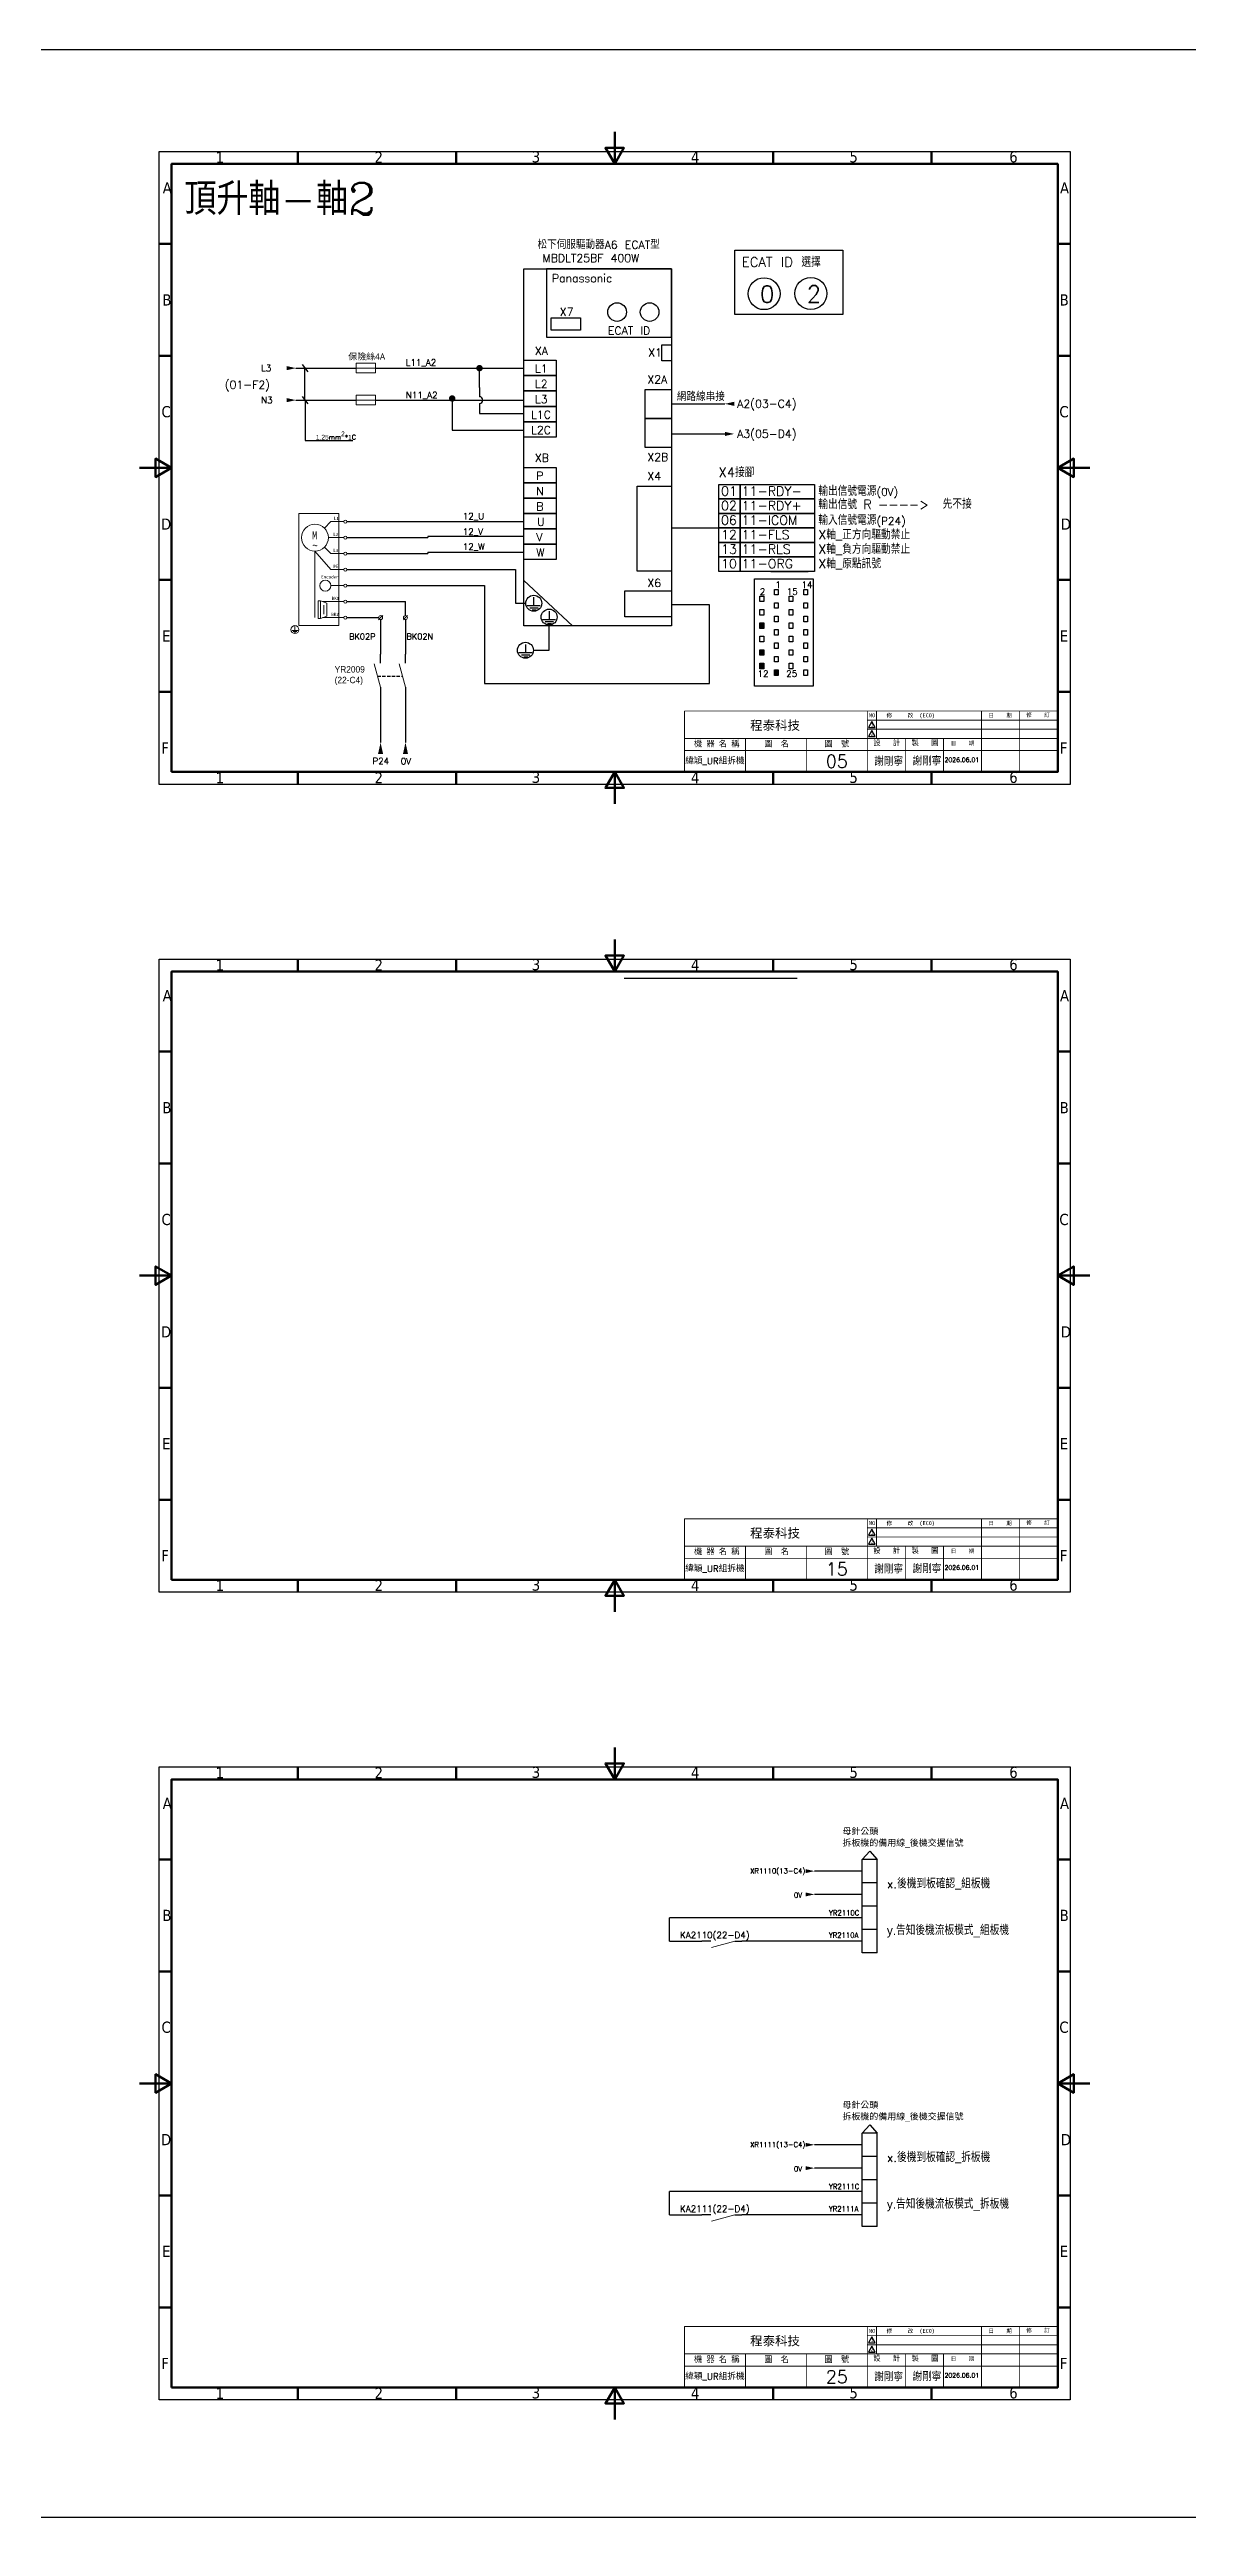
# Model space of a CAD drawing. Header units: millimetres. Extents: x -782 to 3702, y -797 to 1013.
# Drawn here: x 1376 to 1732, y 10 to 781 of the extents above; entities that cross this region are included whole.
import ezdxf
from ezdxf.enums import TextEntityAlignment as Align

# ---------------------------------------------------------------- set-up
doc = ezdxf.new("R2010")
doc.units = ezdxf.units.MM
for name, color, linetype in [('5', 7, 'Continuous'), ('MAIN', 7, 'Continuous'), ('TEXT', 7, 'Continuous')]:
    doc.layers.add(name, color=color, linetype=linetype)
doc.layers.add('圖框 (ISO)', color=7, linetype='Continuous', lineweight=70)
doc.styles.add('CHINESE', font='complex.shx', dxfattribs={"bigfont": 'chineset.shx'})
doc.styles.add('RUBONM', font='COMPLEX.shx', dxfattribs={"bigfont": 'chineset.shx'})
doc.styles.add('S', font='simplex.shx', dxfattribs={"bigfont": 'chineset.shx'})
doc.styles.get("Standard").update_dxf_attribs({"font": 'txt.shx', "height": 2, "bigfont": 'chineset.shx'})
doc.styles.add('STYLE1', font='', dxfattribs={"height": 30})
doc.styles.add('符號字型1.0', font='kaiu.ttf', dxfattribs={"height": 1})
doc.styles.add('符號字型2.5', font='kaiu.ttf', dxfattribs={"height": 2.5})
doc.styles.add('註記文字 (ISO)', font='tahoma.ttf')
doc.styles.get('STYLE1').set_extended_font_data('MingLiU')

# ---------------------------------------------------------------- blocks, each defined once
blk = doc.blocks.new('箭號')
at = {"layer": 'MAIN'}
blk.add_lwpolyline([(0, 0, 2, 0, 0), (0, -4.55, 0, 0, 0)], format="xyseb", dxfattribs=at)
blk = doc.blocks.new('松下-A6B')
for p, q in [((-920.47, 42823.3), (-905.32, 42809.07)), ((-919.51, 42815.43), (-915.38, 42815.43)), ((-918.66, 42814.75), (-916, 42814.75)), ((-917.45, 42818.03), (-917.45, 42815.43)), ((-917.92, 42814.16), (-916.68, 42814.16)), ((-914.71, 42811.14), (-910.57, 42811.14)), ((-913.85, 42810.46), (-911.19, 42810.46)), ((-913.11, 42809.87), (-911.87, 42809.87)), ((-912.64, 42813.73), (-912.64, 42811.14))]:
    blk.add_line(p, q)
for points in [[(-920.47, 42920.67), (-874.37, 42920.67), (-874.37, 42809.07), (-920.47, 42809.07)], [(-874.37, 42920.67), (-913.41, 42920.67), (-913.41, 42899.31), (-874.37, 42899.31)], [(-911.92, 42905.36), (-902.78, 42905.36), (-902.78, 42901.47), (-911.92, 42901.47)], [(-920.47, 42892.12), (-910.4, 42892.12), (-910.4, 42887.31), (-920.47, 42887.31)], [(-877.39, 42896.88), (-874.37, 42896.88), (-874.37, 42891.93), (-877.39, 42891.93)], [(-920.47, 42887.31), (-910.4, 42887.31), (-910.4, 42882.51), (-920.47, 42882.51)], [(-920.47, 42882.51), (-910.4, 42882.51), (-910.4, 42877.7), (-920.47, 42877.7)], [(-920.47, 42877.7), (-910.4, 42877.7), (-910.4, 42872.9), (-920.47, 42872.9)], [(-882.6, 42882.97), (-874.37, 42882.97), (-874.37, 42873.91), (-882.6, 42873.91)], [(-920.47, 42872.9), (-910.4, 42872.9), (-910.4, 42868.09), (-920.47, 42868.09)], [(-882.6, 42873.91), (-874.37, 42873.91), (-874.37, 42864.84), (-882.6, 42864.84)], [(-920.47, 42858.64), (-910.4, 42858.64), (-910.4, 42853.84), (-920.47, 42853.84)], [(-920.47, 42853.84), (-910.4, 42853.84), (-910.4, 42849.03), (-920.47, 42849.03)], [(-920.47, 42849.03), (-910.4, 42849.03), (-910.4, 42844.22), (-920.47, 42844.22)], [(-885.09, 42852.78), (-874.37, 42852.78), (-874.37, 42826.25), (-885.09, 42826.25)], [(-920.47, 42844.22), (-910.4, 42844.22), (-910.4, 42839.42), (-920.47, 42839.42)], [(-920.47, 42839.42), (-910.4, 42839.42), (-910.4, 42834.61), (-920.47, 42834.61)], [(-920.47, 42834.61), (-910.4, 42834.61), (-910.4, 42829.81), (-920.47, 42829.81)], [(-888.91, 42820.03), (-874.37, 42820.03), (-874.37, 42811.94), (-888.91, 42811.94)]]:
    blk.add_lwpolyline(points, close=True)
for centre, radius in [((-891.36, 42907.17), 2.91), ((-881.19, 42907.17), 2.91), ((-917.42, 42816.17), 2.49), ((-912.61, 42811.87), 2.49)]:
    blk.add_circle(centre, radius)
at = {"char_height": 2.5, "attachment_point": 1}
for s, width, insert in [('Panassonic', 20.3726, (-911.75, 42918.98)), ('X7', 2.4478, (-909.27, 42908.52)), ('ECAT ID', 17.9153, (-894.23, 42902.61)), ('XA', 2.4478, (-917.05, 42896.34)), ('X1', 2.4478, (-881.62, 42895.79)), ('L1', 2.4478, (-917.05, 42890.77)), ('L2', 2.4478, (-917.05, 42885.96)), ('X2A', 2.4478, (-881.9, 42887.36)), ('L1C', 2.4478, (-918.26, 42876.35)), ('L3', 2.4478, (-917.05, 42881.16)), ('L2C', 2.4478, (-918.26, 42871.55)), ('XB', 2.4478, (-917.05, 42862.86)), ('X2B', 2.4478, (-881.9, 42863.11)), ('P', 2.4478, (-916.63, 42857.29)), ('X4', 2.4478, (-881.9, 42857.1)), ('N', 2.4478, (-916.63, 42852.49)), ('B', 2.4478, (-916.63, 42847.68)), ('V', 2.4478, (-916.62, 42838.07)), ('U', 2.4478, (-916.4, 42842.87)), ('W', 2.4478, (-916.62, 42833.26)), ('X6', 2.4478, (-881.9, 42823.76))]:
    blk.add_mtext_dynamic_manual_height_columns(s, width=width, gutter_width=12.5, heights=[0], dxfattribs=dict(at, insert=insert))
blk = doc.blocks.new('連接點')
at = {"const_width": 1}
blk.add_lwpolyline([(0, 0.5, -1), (0, -0.5, -1)], format="xyb", close=True, dxfattribs=at)
blk = doc.blocks.new('12')
at = {"color": 0, "linetype": 'ByBlock', "lineweight": 13}
for p, q in [((2.96, 2.5), (15.46, 2.5)), ((2.96, -32.5), (2.96, 2.5)), ((12.96, 0), (10.93, -2.04)), ((15.46, 0), (12.96, 0)), ((15.46, 2.5), (15.46, -32.5)), ((16.96, 0), (15.63, 0)), ((15.46, -5), (12.16, -5)), ((16.96, -5), (15.63, -5)), ((12.96, -15), (7.96, -9.2)), ((7.96, -9.2), (7.96, -30)), ((12.96, -10), (10.94, -7.97)), ((15.46, -10), (12.96, -10)), ((15.46, -15), (12.96, -15)), ((12.96, -15), (12.96, -15)), ((16.96, -10), (15.63, -10)), ((16.96, -15), (15.63, -15)), ((15.46, -20), (12.96, -20)), ((16.96, -20), (15.63, -20)), ((8.97, -30.3), (8.97, -24.7)), ((8.97, -24.7), (9.67, -24.7)), ((9.67, -30.3), (8.97, -30.3)), ((9.67, -24.7), (11.73, -25.49)), ((9.67, -30.3), (9.67, -24.7)), ((11.73, -29.51), (9.67, -30.3)), ((15.46, -25), (10.46, -25)), ((15.46, -30), (10.46, -30)), ((10.72, -28.9), (10.72, -26.1)), ((11.73, -25.49), (11.73, -29.51)), ((16.96, -25), (15.63, -25)), ((16.96, -30), (15.63, -30)), ((2.59, -34), (0.84, -34)), ((2.3, -34.29), (1.13, -34.29)), ((2, -34.58), (1.42, -34.58)), ((1.71, -32.5), (1.71, -34)), ((15.46, -32.5), (2.96, -32.5))]:
    blk.add_line(p, q, dxfattribs=at)
for centre, radius in [((17.46, 0), 0.5), ((7.96, -5), 4.2), ((17.46, -5), 0.5), ((17.46, -10), 0.5), ((17.46, -15), 0.5), ((11.21, -20), 1.75), ((17.46, -20), 0.5), ((17.46, -25), 0.5), ((17.46, -30), 0.5), ((1.71, -33.75), 1.25)]:
    blk.add_circle(centre, radius, dxfattribs=at)
at = {"color": 0, "linetype": 'ByBlock', "lineweight": 13, "style": '符號字型1.0'}
for s, p in [('L1', (13.89, 0.52)), ('L2', (13.69, -4.48)), ('L3', (13.69, -9.48)), ('PE', (13.74, -14.48)), ('Encoder', (9.9, -17.75)), ('BK2', (13.08, -29.49)), ('BK1', (13.19, -24.49))]:
    blk.add_text(s, height=1, dxfattribs=at).set_placement(p)
at = {"color": 0, "linetype": 'ByBlock', "lineweight": 13, "style": '符號字型2.5'}
for s, p in [('M', (7.88, -4.33)), ('~', (8, -7.44))]:
    blk.add_text(s, height=2.5, dxfattribs=at).set_placement(p, align=Align.MIDDLE)
blk = doc.blocks.new('A$C2EAA752C')
at = {"color": 0, "linetype": 'ByBlock'}
for p, q in [((2.81, 0), (0, 0)), ((10.31, 0), (12.5, 0))]:
    blk.add_line(p, q, dxfattribs=at)
at = {"color": 0, "linetype": 'ByBlock', "lineweight": 13}
blk.add_line((10.31, 0), (2.97, -1.98), dxfattribs=at)
blk = doc.blocks.new('A$C740F5293')
at = {"color": 0, "linetype": 'ByBlock', "lineweight": 13}
for q in [(-0.66, -0.66), (0.66, 0.66)]:
    blk.add_line((0, 0), q, dxfattribs=at)
blk.add_circle((0, 0), 0.625, dxfattribs=at)
blk = doc.blocks.new('A$C0CEA0B25')
for p, q in [((6.1, 203.9), (290.9, 203.9)), ((6.1, 6.1), (6.1, 203.9)), ((290.9, 203.9), (290.9, 6.1)), ((290.9, 6.1), (6.1, 6.1))]:
    blk.add_line(p, q)
at = {"const_width": 0.286}
for points in [[(170.31, 29.05), (287, 29.05)], [(170.31, 29.05), (170.31, 10)], [(227.47, 29.05), (227.47, 10)], [(227.47, 26.19), (287, 26.19)], [(227.47, 23.34), (287, 23.34)], [(230.32, 29.05), (230.32, 20.48)], [(263.19, 29.05), (263.19, 10)], [(275.09, 29.05), (275.09, 10)], [(170.31, 20.48), (287, 20.48)], [(170.31, 16.67), (287, 16.67)], [(189.36, 20.48), (189.36, 10)], [(208.41, 20.48), (208.41, 10)], [(239.37, 20.48), (239.37, 10)], [(251.28, 20.48), (251.28, 10)], [(170.31, 10), (287, 10)]]:
    blk.add_lwpolyline(points, dxfattribs=at)
at = {"layer": '5'}
for points in [[(229.98, 23.91), (228.9, 25.79), (227.81, 23.91)], [(229.98, 21.05), (228.9, 22.93), (227.81, 21.05)]]:
    blk.add_lwpolyline(points, close=True, dxfattribs=at)
at = {"layer": '圖框 (ISO)'}
for p, q in [((49.5, 200), (49.5, 203.9)), ((99, 200), (99, 203.9)), ((198, 200), (198, 203.9)), ((247.5, 200), (247.5, 203.9)), ((10, 175), (6.1, 175)), ((287, 175), (290.9, 175)), ((10, 140), (6.1, 140)), ((287, 140), (290.9, 140)), ((10, 70), (6.1, 70)), ((287, 70), (290.9, 70)), ((10, 35), (6.1, 35)), ((287, 35), (290.9, 35)), ((49.5, 10), (49.5, 6.1)), ((49.5, 6.1), (49.5, 10)), ((99, 10), (99, 6.1)), ((198, 10), (198, 6.1)), ((247.5, 10), (247.5, 6.1))]:
    blk.add_line(p, q, dxfattribs=at)
at = {"layer": '圖框 (ISO)', "flags": 128}
for points in [[(148.5, 210), (148.5, 200), (145.61, 205), (151.39, 205), (148.5, 200)], [(10, 10), (10, 200), (287, 200), (287, 10), (10, 10)], [(0, 105), (10, 105), (5, 107.89), (5, 102.11), (10, 105)], [(297, 105), (287, 105), (292, 107.89), (292, 102.11), (287, 105)], [(148.5, 0), (148.5, 10), (145.61, 5), (151.39, 5), (148.5, 10)]]:
    blk.add_lwpolyline(points, dxfattribs=at)
at = {"layer": '5'}
for s, height, style, p in [('NO', 1.238, 'STYLE1', (227.98, 27.05)), ('1', 1.14, 'STYLE1', (228.5, 24.17)), ('修     改  (ECO)', 1.2383, 'STYLE1', (233.51, 27.05)), ('日    期', 1.238, 'STYLE1', (265.33, 27.05)), ('修    訂', 1.238, 'STYLE1', (277.17, 27.21)), ('機 器 名 稱', 1.905, 'RUBONM', (173.3, 17.71)), ('圖  名', 1.905, 'RUBONM', (195.24, 17.71)), ('圖  號', 1.905, 'RUBONM', (214.09, 17.71)), ('2', 1.14, 'STYLE1', (228.5, 21.31)), ('設   計', 1.705, 'RUBONM', (229.32, 18.12)), ('製   圖', 1.705, 'RUBONM', (241.32, 18.12)), ('日    期', 1.238, 'STYLE1', (253.59, 18.36))]:
    blk.add_text(s, height=height, dxfattribs=dict(at, style=style)).set_placement(p)
at = {"layer": 'TEXT', "style": 'STYLE1'}
blk.add_text('程泰科技', height=2.858, dxfattribs=at).set_placement((190.84, 23.14))
at = {"layer": '圖框 (ISO)', "char_height": 3.5, "attachment_point": 7, "style": '註記文字 (ISO)'}
for s, insert in [('1', (23.78, 200.33)), ('2', (73.44, 200.33)), ('3', (122.6, 200.4)), ('4', (172.33, 200.33)), ('5', (221.88, 200.4)), ('6', (271.85, 200.4)), ('A', (7.21, 190.75)), ('A', (287.71, 190.75)), ('B', (7.11, 155.75)), ('B', (287.62, 155.75)), ('C', (6.83, 120.75)), ('C', (287.5, 120.75)), ('D', (6.67, 85.69)), ('D', (287.97, 85.69)), ('E', (7.04, 50.75)), ('E', (287.62, 50.75)), ('F', (6.77, 15.75)), ('F', (287.64, 15.75)), ('1', (23.78, 6.43)), ('2', (73.44, 6.43)), ('3', (122.6, 6.5)), ('4', (172.33, 6.43)), ('5', (221.88, 6.5)), ('6', (271.85, 6.5))]:
    blk.add_mtext(s, dxfattribs=dict(at, insert=insert))
blk = doc.blocks.new('圖框1')
blk.add_blockref('A$C0CEA0B25', (0, 0))
at = {"color": 7, "ltscale": 2, "insert": (179.84, 13.33), "char_height": 2, "attachment_point": 5}
blk.add_mtext_dynamic_manual_height_columns('緯穎_UR組拆機', width=19.0512, gutter_width=10, heights=[0], dxfattribs=at)
at = {"ltscale": 2, "attachment_point": 1}
for s, insert, char_height in [('謝剛寧', (229.64, 14.49), 2.5), ('謝剛寧', (241.61, 14.58), 2.5), ('2026.06.01', (251.63, 14.49), 1.4)]:
    blk.add_mtext(s, dxfattribs=dict(at, insert=insert, char_height=char_height))
blk = doc.blocks.new('A$C52DF4044')
at = {"color": 0, "linetype": 'ByBlock'}
for p, q in [((0, 0), (3.25, 0)), ((9.25, 0), (12.5, 0))]:
    blk.add_line(p, q, dxfattribs=at)
at = {"color": 0, "linetype": 'ByBlock', "lineweight": 13}
for p, q in [((3.25, 1.5), (3.25, -1.5)), ((9.25, 1.5), (3.25, 1.5)), ((9.25, 0), (3.25, 0)), ((9.25, -1.5), (9.25, 1.5)), ((3.25, -1.5), (9.25, -1.5))]:
    blk.add_line(p, q, dxfattribs=at)

msp = doc.modelspace()

# ---------------------------------------------------------------- hatches: boundary and pattern name
for points in [[(1597.78, 602.01), (1599.02, 602.01), (1599.02, 600.28), (1597.78, 600.28)], [(1599.02, 593.63), (1597.78, 593.63), (1597.78, 591.89), (1599.02, 591.89)]]:
    msp.add_hatch(color=256).paths.add_polyline_path(points)
h = msp.add_hatch(color=256)
h.paths.add_polyline_path([(1597.78, 589.44), (1599.02, 589.44), (1599.02, 587.7), (1597.78, 587.7)])
h.paths.add_polyline_path([(1602.36, 587.34), (1603.6, 587.34), (1603.6, 585.6), (1602.36, 585.6)])

# ---------------------------------------------------------------- linework, layer by layer
for p, q in [((1452.82, 681.62), (1468.43, 681.62)), ((1454.76, 682.72), (1456.54, 680.46)), ((1455.63, 671.62), (1455.63, 681.62)), ((1480.93, 681.62), (1524.09, 681.62)), ((1510.18, 675.54), (1510.18, 681.62)), ((1452.82, 671.62), (1468.43, 671.62)), ((1454.76, 672.72), (1456.54, 670.46)), ((1455.65, 671.59), (1455.65, 658.98)), ((1480.93, 671.62), (1524.09, 671.62)), ((1501.65, 672.14), (1501.65, 662.28)), ((1510.18, 675.54), (1510.18, 672.69)), ((1510.18, 670.54), (1510.18, 667.42)), ((1510.18, 667.42), (1524.09, 667.42)), ((1570.18, 670.46), (1586.89, 670.46)), ((1455.65, 658.98), (1470.59, 658.98)), ((1501.65, 662.26), (1524.09, 662.26)), ((1570.18, 661.06), (1586.89, 661.06)), ((1468.74, 633.65), (1524.09, 633.65)), ((1570.18, 631.69), (1584.99, 631.69)), ((1601.24, 631.69), (1612.88, 631.69)), ((1494.02, 624.13), (1524.09, 624.13)), ((1521.48, 618.65), (1521.48, 608.14)), ((1601.24, 618.09), (1612.88, 618.09)), ((1511.76, 613.65), (1511.76, 583.11)), ((1479.26, 603.02), (1479.26, 592.21)), ((1487.05, 603.02), (1487.05, 592.21)), ((1521.48, 608.14), (1524.65, 608.14)), ((1582.13, 607.69), (1570.18, 607.69)), ((1582.13, 583.11), (1582.13, 607.69)), ((1524.53, 595.31), (1524.53, 592.72)), ((1531.92, 593.45), (1531.92, 601.35)), ((1522.46, 592.72), (1526.6, 592.72)), ((1523.32, 592.04), (1525.97, 592.04)), ((1524.05, 591.45), (1525.3, 591.45)), ((1527.04, 593.45), (1531.92, 593.45)), ((1479.26, 579.71), (1479.26, 564.63)), ((1487.05, 579.71), (1487.05, 564.63)), ((1511.76, 583.11), (1582.13, 583.11)), ((1609.46, 490.91), (1555.4, 490.91)), ((1632.18, 218.22), (1629.83, 215.6)), ((1632.18, 218.22), (1634.54, 215.6)), ((1629.83, 211.96), (1614.89, 211.96)), ((1634.54, 215.6), (1629.83, 215.6)), ((1629.83, 208.32), (1629.83, 215.6)), ((1634.54, 208.32), (1629.83, 208.32)), ((1629.83, 201.03), (1629.83, 208.32)), ((1634.54, 208.32), (1634.54, 215.6)), ((1634.54, 201.03), (1634.54, 208.32)), ((1629.83, 204.68), (1614.89, 204.68)), ((1629.83, 193.75), (1629.83, 201.03)), ((1634.54, 201.03), (1629.83, 201.03)), ((1634.54, 193.75), (1634.54, 201.03)), ((1629.83, 197.39), (1569.54, 197.39)), ((1569.54, 190.11), (1569.54, 197.39)), ((1634.54, 193.75), (1629.83, 193.75)), ((1629.83, 186.46), (1629.83, 193.75)), ((1634.54, 186.46), (1634.54, 193.75)), ((1569.54, 190.11), (1579.7, 190.11)), ((1629.83, 190.11), (1592.2, 190.11)), ((1634.54, 186.46), (1629.83, 186.46)), ((1632.18, 132.7), (1629.83, 130.08)), ((1632.18, 132.7), (1634.54, 130.08)), ((1629.83, 126.44), (1614.89, 126.44)), ((1634.54, 130.08), (1629.83, 130.08)), ((1629.83, 122.79), (1629.83, 130.08)), ((1634.54, 122.79), (1634.54, 130.08)), ((1629.83, 119.15), (1614.89, 119.15)), ((1634.54, 122.79), (1629.83, 122.79)), ((1629.83, 115.51), (1629.83, 122.79)), ((1634.54, 115.51), (1634.54, 122.79)), ((1629.83, 111.87), (1569.54, 111.87)), ((1629.83, 108.23), (1629.83, 115.51)), ((1634.54, 115.51), (1629.83, 115.51)), ((1634.54, 108.23), (1629.83, 108.23)), ((1629.83, 100.94), (1629.83, 108.23)), ((1634.54, 108.23), (1634.54, 115.51)), ((1634.54, 100.94), (1634.54, 108.23)), ((1569.54, 104.59), (1579.7, 104.58)), ((1629.83, 104.58), (1592.2, 104.58)), ((1634.54, 100.94), (1629.83, 100.94))]:
    msp.add_line(p, q)
at = {"color": 7, "ltscale": 2}
for p, q in [((1468.74, 628.65), (1494.02, 628.65)), ((1524.09, 628.99), (1494.02, 628.99)), ((1494.02, 628.99), (1494.02, 628.65)), ((1468.74, 623.65), (1494.02, 623.65)), ((1468.74, 618.65), (1521.48, 618.65)), ((1494.02, 624.13), (1494.02, 623.65)), ((1468.74, 613.65), (1511.76, 613.65)), ((1468.74, 608.65), (1487.05, 608.65)), ((1468.74, 603.65), (1478.63, 603.65)), ((1487.05, 604.27), (1487.05, 608.65)), ((1569.54, 104.59), (1569.54, 111.87))]:
    msp.add_line(p, q, dxfattribs=at)
at = {"ltscale": 2}
for p, q in [((1478.32, 585.38), (1479.36, 585.38)), ((1479.81, 585.38), (1480.85, 585.38)), ((1481.3, 585.38), (1482.34, 585.38)), ((1482.8, 585.38), (1483.84, 585.38)), ((1484.29, 585.38), (1485.33, 585.38)), ((1485.78, 585.38), (1486.11, 585.38))]:
    msp.add_line(p, q, dxfattribs=at)
msp.add_lwpolyline([(32.39, 781.23), (3435.22, 781.23), (3435.22, 9.94), (32.39, 9.94)], close=True, dxfattribs=at)
for points in [[(1590.01, 718.5), (1623.76, 718.5), (1623.76, 698.38), (1590.01, 698.38)], [(1584.99, 645.29), (1591.66, 645.29), (1591.66, 640.76), (1584.99, 640.76)], [(1584.99, 640.76), (1591.66, 640.76), (1591.66, 636.22), (1584.99, 636.22)], [(1591.66, 645.29), (1614.89, 645.29), (1614.89, 640.76), (1591.66, 640.76)], [(1591.66, 640.76), (1614.89, 640.76), (1614.89, 636.22), (1591.66, 636.22)], [(1584.99, 636.22), (1591.66, 636.22), (1591.66, 631.69), (1584.99, 631.69)], [(1591.66, 636.22), (1614.89, 636.22), (1614.89, 631.69), (1591.66, 631.69)], [(1584.99, 631.69), (1591.66, 631.69), (1591.66, 627.15), (1584.99, 627.15)], [(1584.99, 627.15), (1591.66, 627.15), (1591.66, 622.62), (1584.99, 622.62)], [(1591.66, 631.69), (1614.89, 631.69), (1614.89, 627.16), (1591.66, 627.16)], [(1591.66, 627.16), (1614.89, 627.16), (1614.89, 622.62), (1591.66, 622.62)], [(1584.99, 622.62), (1591.66, 622.62), (1591.66, 618.08), (1584.99, 618.08)], [(1591.66, 622.62), (1614.89, 622.62), (1614.89, 618.09), (1591.66, 618.09)], [(1596.11, 615.82), (1614.44, 615.82), (1614.44, 582.28), (1596.11, 582.28)], [(1597.78, 610.4), (1599.02, 610.4), (1599.02, 608.66), (1597.78, 608.66)], [(1602.36, 612.49), (1603.6, 612.49), (1603.6, 610.76), (1602.36, 610.76)], [(1606.95, 610.4), (1608.18, 610.4), (1608.18, 608.66), (1606.95, 608.66)], [(1611.53, 612.49), (1612.76, 612.49), (1612.76, 610.76), (1611.53, 610.76)], [(1597.78, 606.21), (1599.02, 606.21), (1599.02, 604.47), (1597.78, 604.47)], [(1597.78, 602.01), (1599.02, 602.01), (1599.02, 600.28), (1597.78, 600.28)], [(1602.36, 608.3), (1603.6, 608.3), (1603.6, 606.56), (1602.36, 606.56)], [(1602.36, 604.11), (1603.6, 604.11), (1603.6, 602.37), (1602.36, 602.37)], [(1606.95, 606.21), (1608.18, 606.21), (1608.18, 604.47), (1606.95, 604.47)], [(1606.95, 602.01), (1608.18, 602.01), (1608.18, 600.28), (1606.95, 600.28)], [(1611.53, 608.3), (1612.76, 608.3), (1612.76, 606.56), (1611.53, 606.56)], [(1611.53, 604.11), (1612.76, 604.11), (1612.76, 602.37), (1611.53, 602.37)], [(1597.78, 597.82), (1599.02, 597.82), (1599.02, 596.08), (1597.78, 596.08)], [(1602.36, 599.92), (1603.6, 599.92), (1603.6, 598.18), (1602.36, 598.18)], [(1602.36, 595.73), (1603.6, 595.73), (1603.6, 593.99), (1602.36, 593.99)], [(1606.95, 597.82), (1608.18, 597.82), (1608.18, 596.08), (1606.95, 596.08)], [(1611.53, 599.92), (1612.76, 599.92), (1612.76, 598.18), (1611.53, 598.18)], [(1611.53, 595.73), (1612.76, 595.73), (1612.76, 593.99), (1611.53, 593.99)], [(1597.78, 593.63), (1599.02, 593.63), (1599.02, 591.89), (1597.78, 591.89)], [(1597.78, 589.44), (1599.02, 589.44), (1599.02, 587.7), (1597.78, 587.7)], [(1602.36, 591.53), (1603.6, 591.53), (1603.6, 589.8), (1602.36, 589.8)], [(1602.36, 587.34), (1603.6, 587.34), (1603.6, 585.6), (1602.36, 585.6)], [(1606.95, 593.63), (1608.18, 593.63), (1608.18, 591.89), (1606.95, 591.89)], [(1606.95, 589.44), (1608.18, 589.44), (1608.18, 587.7), (1606.95, 587.7)], [(1611.53, 591.53), (1612.76, 591.53), (1612.76, 589.8), (1611.53, 589.8)], [(1611.53, 587.34), (1612.76, 587.34), (1612.76, 585.6), (1611.53, 585.6)]]:
    msp.add_lwpolyline(points, close=True)
for centre, radius in [((1599.15, 704.88), 4.99), ((1613.77, 704.93), 4.99), ((1524.55, 593.45), 2.49)]:
    msp.add_circle(centre, radius)
msp.add_arc((1510.15, 671.62), 1.08, 272.07, 87.93)

# ---------------------------------------------------------------- block references
at = {"color": 7, "ltscale": 2}
for name, p in [('圖框1', (1403.94, 545.44)), ('12', (1450.78, 633.65)), ('圖框1', (1403.94, 293.03)), ('圖框1', (1403.94, 40.62))]:
    msp.add_blockref(name, p, dxfattribs=at)
for name, p in [('松下-A6B', (2444.56, -42208.03)), ('A$C52DF4044', (1468.43, 681.62)), ('連接點', (1510.18, 681.62)), ('A$C52DF4044', (1468.43, 671.62)), ('連接點', (1501.65, 672.14)), ('A$C740F5293', (1479.26, 603.65)), ('A$C740F5293', (1487.05, 603.65)), ('A$C2EAA752C', (1579.7, 190.11)), ('A$C2EAA752C', (1579.7, 104.58))]:
    msp.add_blockref(name, p)
at = {"rotation": 270}
for p in [(1479.26, 592.21), (1487.05, 592.21)]:
    msp.add_blockref('A$C2EAA752C', p, dxfattribs=at)
at = {"xscale": 0.6143999999985681, "yscale": 0.6143999999985681, "zscale": 0.6144000000000003, "rotation": 90}
for p in [(1612.1, 211.96), (1612.1, 211.96), (1612.1, 204.68), (1612.1, 204.68), (1612.1, 126.44), (1612.1, 126.44), (1612.1, 119.15), (1612.1, 119.15)]:
    msp.add_blockref('箭號', p, dxfattribs=at)
at = {"layer": 'MAIN'}
for p, xscale, yscale, zscale, rotation in [((1449.91, 681.62), 0.6399999999994179, 0.6399999999994179, 0.6399999999994179, 90), ((1449.91, 671.62), 0.6399999999994179, 0.6399999999994179, 0.6399999999994179, 90), ((1589.8, 670.46), 0.6399999999994179, 0.6399999999994179, 0.6399999999994179, 270), ((1586.89, 661.06), 0.6399999999994179, 0.6399999999994179, 0.6399999999994179, 90), ((1479.26, 560.99), -0.7999999999997272, 0.7999999999999545, 0.8, 180), ((1487.05, 560.99), -0.7999999999997272, 0.7999999999999545, 0.8, 180)]:
    msp.add_blockref('箭號', p, dxfattribs=dict(at, xscale=xscale, yscale=yscale, zscale=zscale, rotation=rotation))

# ---------------------------------------------------------------- texts
at = {"style": 'CHINESE'}
for s, p in [('BK02P', (1469.41, 596.8)), ('BK02N', (1487.36, 596.83))]:
    msp.add_text(s, height=1.875, dxfattribs=at).set_placement(p)
for s, p in [('XR1110(13-C4)', (1594.78, 211.25)), ('0V', (1608.47, 203.66)), ('YR2110C', (1619.45, 198.14)), ('YR2110A', (1619.38, 191.16)), ('XR1111(13-C4)', (1594.78, 125.72)), ('0V', (1608.47, 118.13)), ('YR2111C', (1619.45, 112.62)), ('YR2111A', (1619.38, 105.64))]:
    msp.add_text(s, height=1.575).set_placement(p)
at = {"attachment_point": 1}
for s, insert, char_height, width, style in [('頂升軸-軸2', (1417.98, 739.51), 10, 76.5668, 'CHINESE'), ('01', (1585.7, 644.63), 2.887, 4.4059, 'CHINESE'), ('11-RDY-', (1592.13, 644.62), 2.887, 4.4059, 'CHINESE'), ('輸出信號電源{\\H0.83136x;(0V)}', (1616.09, 644.63), 2.8868, 29.7084, 'S'), ('輸出信號 R ---->', (1616.09, 640.46), 2.8868, 48.4701, 'S'), ('先不接', (1654.98, 640.61), 2.887, 48.4701, 'S'), ('02', (1585.7, 640.1), 2.887, 4.4059, 'CHINESE'), ('06', (1585.7, 635.56), 2.887, 4.4059, 'CHINESE'), ('11-RDY+', (1592.13, 640.09), 2.887, 4.4059, 'CHINESE'), ('11-ICOM', (1592.13, 635.55), 2.887, 4.4059, 'CHINESE'), ('輸入信號電源{\\H0.83136x;(P24)}', (1616.09, 635.56), 2.8868, 29.7084, 'S'), ('12', (1585.7, 631.03), 2.887, 4.4059, 'CHINESE'), ('13', (1585.7, 626.49), 2.887, 4.4059, 'CHINESE'), ('11-FLS', (1592.13, 631.03), 2.887, 4.4059, 'CHINESE'), ('11-RLS', (1592.13, 626.49), 2.887, 4.4059, 'CHINESE'), ('X軸_正方向驅動禁止', (1616.09, 631.03), 2.887, 31.669, 'CHINESE'), ('X軸_負方向驅動禁止', (1616.09, 626.49), 2.887, 31.669, 'CHINESE'), ('10', (1585.7, 621.96), 2.887, 4.4059, 'CHINESE'), ('11-ORG', (1592.13, 621.96), 2.887, 4.4059, 'CHINESE'), ('X軸_原點訊號', (1616.09, 621.96), 2.887, 28.5691, 'CHINESE')]:
    msp.add_mtext(s, dxfattribs=dict(at, insert=insert, char_height=char_height, width=width, style=style))
for s, width, insert, char_height in [('\\pi0.85638;松下伺服驅動器A6 ECAT型\\P\\pi2.3928;MBDLT25BF 400W', 38.9523, (1527.46, 721.42), 2.5), ('ECAT ID 選擇', 33.1202, (1592.24, 716.28), 3), ('0', 5.265, (1597.86, 707.36), 5.26), ('2', 5.265, (1612.48, 707.42), 5.26), ('網路線串接', 17.6531, (1571.87, 673.9), 2.5), ('A2(03-C4)', 19.7295, (1590.74, 671.75), 2.5), ('A3(05-D4)', 22.9499, (1590.74, 662.35), 2.5), ('X4接腳', 18.0291, (1584.94, 650.57), 3), ('2', 1.164, (1597.81, 612.8), 2), ('1', 1.164, (1602.66, 614.9), 2), ('15', 1.164, (1606.24, 612.8), 2), ('14', 1.164, (1610.88, 614.9), 2), ('12', 1.164, (1597.1, 587.13), 2), ('25', 1.164, (1606.06, 587.13), 2)]:
    msp.add_mtext_dynamic_manual_height_columns(s, width=width, gutter_width=12.5, heights=[0], dxfattribs=dict(at, insert=insert, char_height=char_height))
at = {"color": 7, "ltscale": 2}
for s, insert, char_height, width, attachment_point in [('{\\fMicrosoft JhengHei|b0|i0|c136|p34;保險絲4A}', (1469.15, 686.23), 2, 11.5142, 1), ('05', (1621.88, 558.77), 4, 19.0512, 5), ('15', (1621.88, 306.36), 4, 19.0512, 5), ('25', (1621.88, 53.96), 4, 19.0512, 5)]:
    msp.add_mtext(s, dxfattribs=dict(at, insert=insert, char_height=char_height, width=width, attachment_point=attachment_point))
at = {"ltscale": 2, "attachment_point": 1}
for s, insert, char_height, width in [('L3', (1441.91, 682.62), 2, 5.6044), ('L11_A2', (1487.15, 684.38), 2, 5.6044), ('(01-F2)', (1430.56, 677.68), 2.5, 22.5857), ('N3', (1441.91, 672.62), 2, 5.6044), ('N11_A2', (1487.15, 674.19), 2, 5.6044), ('12_U', (1504.95, 636.35), 2, 5.706), ('12_V', (1504.95, 631.49), 2, 5.706), ('12_W', (1504.95, 626.83), 2, 5.706), ('{\\fPMingLiU|b0|i0|c136|p18;YR2009\\P(22-C4)}', (1464.9, 588.5), 2, 9.2873), ('P24', (1476.72, 559.85), 2, 3.388), ('0V', (1485.55, 559.79), 2, 3.388)]:
    msp.add_mtext(s, dxfattribs=dict(at, insert=insert, char_height=char_height, width=width))
at = {"color": 7, "lineweight": 0, "insert": (1465.32, 660.54), "char_height": 1.5, "width": 15.9821, "attachment_point": 5}
msp.add_mtext('\\A1;{\\f????|b0|i0|c136|p54;1.25}mm{\\f????|b0|i0|c0|p54;\\S2^ ;}*{\\f????|b0|i0|c0|p54;1}C', dxfattribs=at)
at = {"char_height": 2, "attachment_point": 1}
for s, insert, width in [('{\\fPMingLiU|b0|i0|c136|p18;母針公頭}', (1623.64, 225.46), 19.1144), ('{\\fPMingLiU|b0|i0|c136|p18;拆板機的備用線_後機交握信號}', (1623.64, 221.84), 64.5826), ('{\\H1.375x;x.後機到板確認_組板機}', (1637.54, 209.35), 43.8516), ('{\\f????|b0|i0|c136|p16;\\H1.375x;y.\\Ftxt,chineset|c136;告知後機流板模式\\f????|b0|i0|c136|p16;_\\Ftxt,chineset|c136;組板機}', (1637.54, 194.78), 45.5939), ('{\\fPMingLiU|b0|i0|c136|p18;母針公頭}', (1623.64, 139.94), 19.1144), ('{\\fPMingLiU|b0|i0|c136|p18;拆板機的備用線_後機交握信號}', (1623.64, 136.32), 64.5826), ('{\\H1.375x;x.後機到板確認_拆板機}', (1637.54, 123.82), 43.8516), ('{\\f????|b0|i0|c136|p16;\\H1.375x;y.\\Ftxt,chineset|c136;告知後機流板模式\\f????|b0|i0|c136|p16;_\\Ftxt,chineset|c136;拆板機}', (1637.54, 109.25), 45.5939)]:
    msp.add_mtext(s, dxfattribs=dict(at, insert=insert, width=width))
at = {"layer": 'MAIN'}
for s, p in [('KA2110(22-D4)', (1572.86, 190.97)), ('KA2111(22-D4)', (1572.86, 105.44))]:
    msp.add_text(s, height=2, dxfattribs=at).set_placement(p)

doc.saveas('drawing.dxf')
